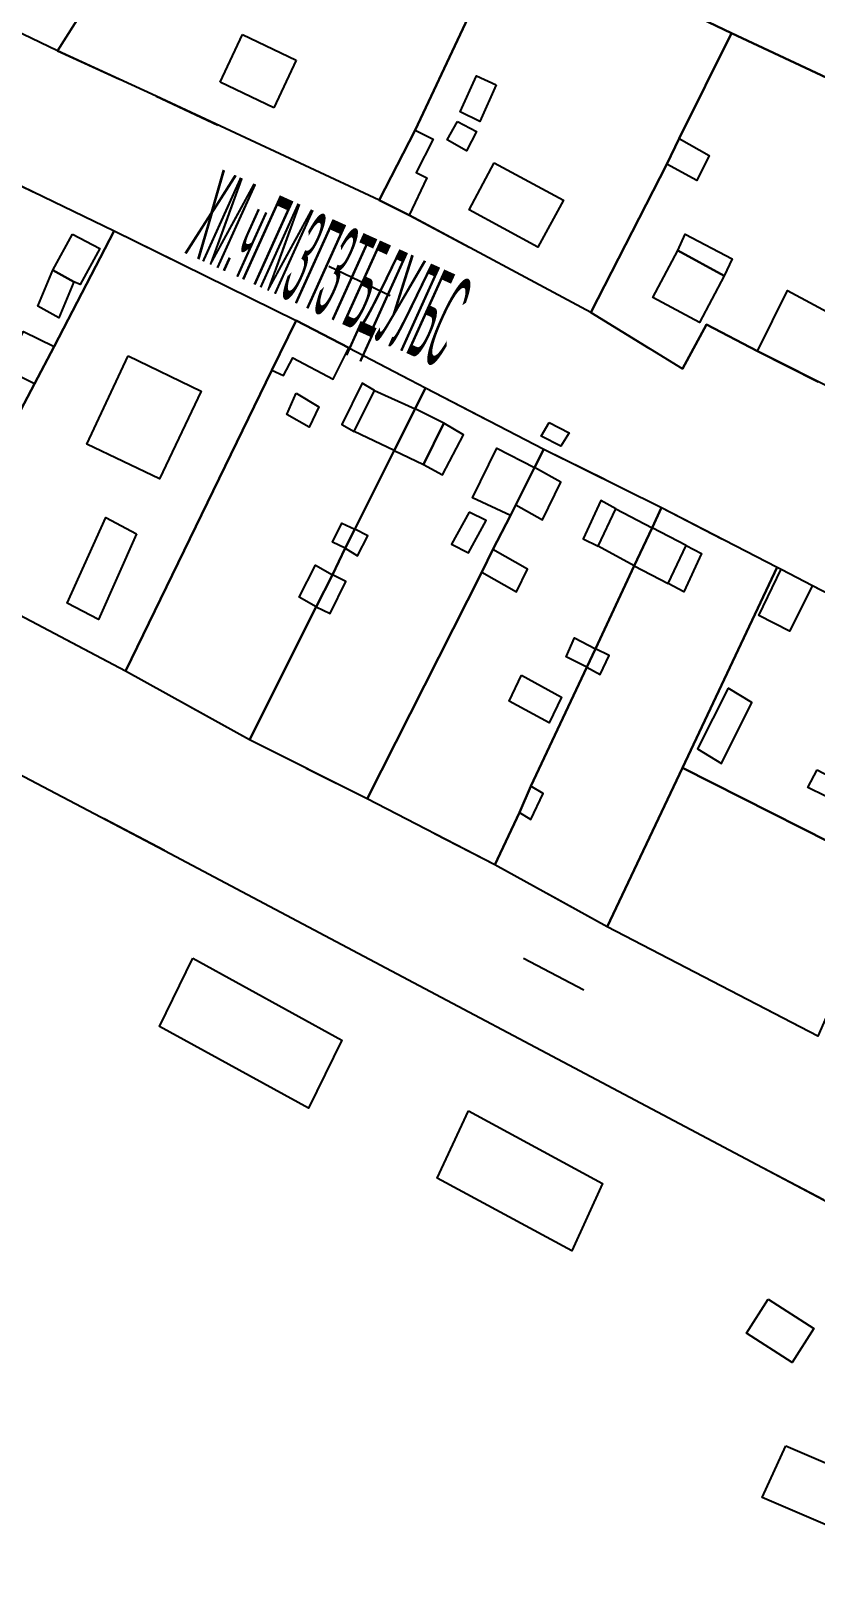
# Model space of a CAD drawing. Extents: x -14.1 to 15.6, y -19 to 8.9.
# Drawn here: x -5.738 to -4.584, y -3.571 to -1.286 of the extents above; entities that cross this region are included whole.
import ezdxf

# ---------------------------------------------------------------- set-up
doc = ezdxf.new("R2010")
doc.units = 0
doc.header["$MEASUREMENT"] = 0
doc.linetypes.add('DASHED', pattern=[0.75, 0.5, -0.25])
doc.linetypes.add('DOT', pattern=[1, 0, -1])
doc.layers.get('0').update_dxf_attribs({"linetype": 'CONTINUOUS'})

msp = doc.modelspace()

# ---------------------------------------------------------------- linework, layer by layer
at = {"color": 7, "linetype": 'Continuous'}
for points in [[(-6.0228, -0.7917), (-5.9658, -0.8647), (-5.8928, -0.9517), (-5.8818, -0.9647), (-5.7568, -1.0317), (-5.6378, -1.1057), (-5.5878, -1.1387), (-5.6988, -1.3147), (-6.0808, -1.1307), (-6.2758, -1.0217), (-6.2658, -0.9807)], [(-6.0228, -0.7917), (-5.9658, -0.8647), (-5.8928, -0.9517), (-5.8818, -0.9647), (-5.7568, -1.0317), (-5.6378, -1.1057), (-5.5878, -1.1387), (-5.6988, -1.3147), (-6.0808, -1.1307), (-6.2758, -1.0217), (-6.2658, -0.9807)], [(-4.6478, -0.8897), (-4.5508, -0.9407), (-4.3648, -1.0387), (-4.3778, -1.0657), (-4.4358, -1.1857), (-4.5288, -1.3727), (-4.7078, -1.2887), (-4.8198, -1.2347), (-4.7078, -1.0107), (-4.6618, -0.9167)], [(-4.6478, -0.8897), (-4.5508, -0.9407), (-4.3648, -1.0387), (-4.3778, -1.0657), (-4.4358, -1.1857), (-4.5288, -1.3727), (-4.7078, -1.2887), (-4.8198, -1.2347), (-4.7078, -1.0107), (-4.6618, -0.9167)], [(-5.4628, -0.9287), (-5.3608, -0.9777), (-5.2488, -1.0327), (-5.1598, -1.0717), (-5.0328, -1.1327), (-5.1728, -1.4317), (-5.2258, -1.5347), (-5.5538, -1.3817), (-5.6988, -1.3147), (-5.5878, -1.1387), (-5.5698, -1.1087), (-5.5378, -1.0667), (-5.5038, -1.0207), (-5.4828, -0.9907), (-5.4828, -0.9817)], [(-5.4628, -0.9287), (-5.3608, -0.9777), (-5.2488, -1.0327), (-5.1598, -1.0717), (-5.0328, -1.1327), (-5.1728, -1.4317), (-5.2258, -1.5347), (-5.5538, -1.3817), (-5.6988, -1.3147), (-5.5878, -1.1387), (-5.5698, -1.1087), (-5.5378, -1.0667), (-5.5038, -1.0207), (-5.4828, -0.9907), (-5.4828, -0.9817)], [(-5.0328, -1.1327), (-4.8198, -1.2347), (-4.7078, -1.2887), (-4.7848, -1.4437), (-4.8028, -1.4817), (-4.9148, -1.6997), (-5.1818, -1.5567), (-5.2258, -1.5347), (-5.1728, -1.4317)], [(-5.0328, -1.1327), (-4.8198, -1.2347), (-4.7078, -1.2887), (-4.7848, -1.4437), (-4.8028, -1.4817), (-4.9148, -1.6997), (-5.1818, -1.5567), (-5.2258, -1.5347), (-5.1728, -1.4317)], [(-4.7078, -1.2887), (-4.5288, -1.3727), (-4.3448, -1.4597), (-4.3608, -1.4947), (-4.3928, -1.5647), (-4.4468, -1.6787), (-4.4798, -1.7457), (-4.4878, -1.7637), (-4.5188, -1.8327), (-4.5468, -1.8187), (-4.6698, -1.7567), (-4.7448, -1.7177), (-4.7798, -1.7827), (-4.9148, -1.6997), (-4.8028, -1.4817), (-4.7848, -1.4437)], [(-4.7078, -1.2887), (-4.5288, -1.3727), (-4.3448, -1.4597), (-4.3608, -1.4947), (-4.3928, -1.5647), (-4.4468, -1.6787), (-4.4798, -1.7457), (-4.4878, -1.7637), (-4.5188, -1.8327), (-4.5468, -1.8187), (-4.6698, -1.7567), (-4.7448, -1.7177), (-4.7798, -1.7827), (-4.9148, -1.6997), (-4.8028, -1.4817), (-4.7848, -1.4437)], [(-5.0538, -1.3647), (-5.0778, -1.4187), (-5.1068, -1.4047), (-5.0828, -1.3517)], [(-5.2258, -1.5347), (-5.1728, -1.4317), (-5.1468, -1.4447), (-5.1718, -1.4937), (-5.1558, -1.5017), (-5.1818, -1.5567)], [(-5.1108, -1.4187), (-5.0828, -1.4337), (-5.0978, -1.4617), (-5.1258, -1.4457)], [(-4.8028, -1.4817), (-4.7848, -1.4437), (-4.7408, -1.4687), (-4.7588, -1.5057)], [(-5.8248, -1.4787), (-5.6158, -1.5797), (-5.7038, -1.7497), (-5.7328, -1.8047), (-5.7478, -1.8337), (-5.7768, -1.8887), (-5.8768, -2.0807), (-5.8898, -2.1047), (-6.0918, -1.9967), (-5.8778, -1.5807), (-5.8408, -1.5097)], [(-5.8248, -1.4787), (-5.6158, -1.5797), (-5.7038, -1.7497), (-5.7328, -1.8047), (-5.7478, -1.8337), (-5.7768, -1.8887), (-5.8768, -2.0807), (-5.8898, -2.1047), (-6.0918, -1.9967), (-5.8778, -1.5807), (-5.8408, -1.5097)], [(-5.0568, -1.4797), (-4.9548, -1.5347), (-4.9928, -1.6037), (-5.0938, -1.5487)], [(-5.6158, -1.5797), (-5.3478, -1.7117), (-5.3838, -1.7847), (-5.5988, -2.2277), (-5.8768, -2.0807), (-5.7768, -1.8887), (-5.7478, -1.8337), (-5.7328, -1.8047), (-5.7038, -1.7497)], [(-5.6158, -1.5797), (-5.3478, -1.7117), (-5.3838, -1.7847), (-5.5988, -2.2277), (-5.8768, -2.0807), (-5.7768, -1.8887), (-5.7478, -1.8337), (-5.7328, -1.8047), (-5.7038, -1.7497)], [(-5.6768, -1.5847), (-5.6368, -1.6057), (-5.6658, -1.6587), (-5.6748, -1.6547), (-5.7058, -1.6377)], [(-4.7188, -1.6457), (-4.7868, -1.6087), (-4.7758, -1.5847), (-4.7068, -1.6207)], [(-4.7868, -1.6087), (-4.7188, -1.6457), (-4.7548, -1.7147), (-4.8238, -1.6777)], [(-5.7058, -1.6377), (-5.6748, -1.6547), (-5.6968, -1.7077), (-5.7278, -1.6907)], [(-4.5468, -1.8187), (-4.6698, -1.7567), (-4.6258, -1.6677), (-4.5078, -1.7307), (-4.5158, -1.7487)], [(-5.3478, -1.7117), (-5.2708, -1.7517), (-5.1578, -1.8107), (-5.1728, -1.8417), (-5.2038, -1.9027), (-5.2618, -2.0187), (-5.2758, -2.0467), (-5.2948, -2.0857), (-5.3188, -2.1327), (-5.4168, -2.3287), (-5.5988, -2.2277), (-5.3838, -1.7847)], [(-5.3478, -1.7117), (-5.2708, -1.7517), (-5.1578, -1.8107), (-5.1728, -1.8417), (-5.2038, -1.9027), (-5.2618, -2.0187), (-5.2758, -2.0467), (-5.2948, -2.0857), (-5.3188, -2.1327), (-5.4168, -2.3287), (-5.5988, -2.2277), (-5.3838, -1.7847)], [(-5.3478, -1.7117), (-5.3838, -1.7847), (-5.3668, -1.7927), (-5.3528, -1.7667), (-5.2938, -1.7977), (-5.2708, -1.7517)], [(-5.7038, -1.7497), (-5.7328, -1.8047), (-5.7768, -1.7827), (-5.7488, -1.7277)], [(-5.5948, -1.7637), (-5.4878, -1.8157), (-5.5488, -1.9447), (-5.6558, -1.8937)], [(-5.2628, -1.8747), (-5.2328, -1.8147), (-5.2508, -1.8037), (-5.2808, -1.8647)], [(-5.1578, -1.8107), (-4.9838, -1.9007), (-4.9978, -1.9277), (-5.0248, -1.9827), (-5.0328, -1.9987), (-5.0588, -2.0487), (-5.0748, -2.0817), (-5.2438, -2.4157), (-5.4168, -2.3287), (-5.3188, -2.1327), (-5.2948, -2.0857), (-5.2758, -2.0467), (-5.2618, -2.0187), (-5.2038, -1.9027), (-5.1728, -1.8417)], [(-5.1578, -1.8107), (-4.9838, -1.9007), (-4.9978, -1.9277), (-5.0248, -1.9827), (-5.0328, -1.9987), (-5.0588, -2.0487), (-5.0748, -2.0817), (-5.2438, -2.4157), (-5.4168, -2.3287), (-5.3188, -2.1327), (-5.2948, -2.0857), (-5.2758, -2.0467), (-5.2618, -2.0187), (-5.2038, -1.9027), (-5.1728, -1.8417)], [(-5.3478, -1.8187), (-5.3148, -1.8387), (-5.3288, -1.8687), (-5.3618, -1.8497)], [(-5.1728, -1.8417), (-5.2038, -1.9027), (-5.2628, -1.8747), (-5.2328, -1.8147)], [(-5.1728, -1.8417), (-5.2038, -1.9027), (-5.1608, -1.9237), (-5.1308, -1.8627)], [(-5.1308, -1.8627), (-5.1608, -1.9237), (-5.1328, -1.9387), (-5.1018, -1.8797)], [(-4.9758, -1.8617), (-4.9468, -1.8767), (-4.9588, -1.8967), (-4.9878, -1.8817)], [(-4.9838, -1.9007), (-4.8108, -1.9867), (-4.8248, -2.0167), (-4.8508, -2.0727), (-4.9078, -2.1947), (-4.9208, -2.2217), (-5.0028, -2.3967), (-5.0198, -2.4357), (-5.0558, -2.5127), (-5.2438, -2.4157), (-5.0748, -2.0817), (-5.0588, -2.0487), (-5.0328, -1.9987), (-5.0248, -1.9827), (-4.9978, -1.9277)], [(-4.9838, -1.9007), (-4.8108, -1.9867), (-4.8248, -2.0167), (-4.8508, -2.0727), (-4.9078, -2.1947), (-4.9208, -2.2217), (-5.0028, -2.3967), (-5.0198, -2.4357), (-5.0558, -2.5127), (-5.2438, -2.4157), (-5.0748, -2.0817), (-5.0588, -2.0487), (-5.0328, -1.9987), (-5.0248, -1.9827), (-4.9978, -1.9277)], [(-4.9978, -1.9277), (-5.0248, -1.9827), (-5.0328, -1.9987), (-5.0888, -1.9727), (-5.0528, -1.8997)], [(-4.9978, -1.9277), (-5.0248, -1.9827), (-4.9858, -2.0047), (-4.9588, -1.9497)], [(-4.8108, -1.9867), (-4.6408, -2.0747), (-4.7798, -2.3697), (-4.8908, -2.6037), (-5.0558, -2.5127), (-5.0198, -2.4357), (-5.0028, -2.3967), (-4.9208, -2.2217), (-4.9078, -2.1947), (-4.8508, -2.0727), (-4.8248, -2.0167)], [(-4.8108, -1.9867), (-4.6408, -2.0747), (-4.7798, -2.3697), (-4.8908, -2.6037), (-5.0558, -2.5127), (-5.0198, -2.4357), (-5.0028, -2.3967), (-4.9208, -2.2217), (-4.9078, -2.1947), (-4.8508, -2.0727), (-4.8248, -2.0167)], [(-4.9038, -2.0437), (-4.8778, -1.9887), (-4.8998, -1.9767), (-4.9258, -2.0327)], [(-5.5828, -2.0257), (-5.6388, -2.1517), (-5.6848, -2.1277), (-5.6278, -2.0017)], [(-5.2618, -2.0187), (-5.2758, -2.0467), (-5.2948, -2.0377), (-5.2808, -2.0097)], [(-5.0938, -1.9937), (-5.1198, -2.0407), (-5.0948, -2.0537), (-5.0688, -2.0057)], [(-4.8248, -2.0167), (-4.8508, -2.0727), (-4.9038, -2.0437), (-4.8778, -1.9887)], [(-5.2618, -2.0187), (-5.2758, -2.0467), (-5.2578, -2.0577), (-5.2428, -2.0287)], [(-4.8248, -2.0167), (-4.8508, -2.0727), (-4.8008, -2.0987), (-4.7748, -2.0427)], [(-5.0588, -2.0487), (-5.0748, -2.0817), (-5.0238, -2.1107), (-5.0078, -2.0777)], [(-4.8008, -2.0987), (-4.7748, -2.0427), (-4.7518, -2.0547), (-4.7778, -2.1107)], [(-5.2948, -2.0857), (-5.3188, -2.1327), (-5.3438, -2.1187), (-5.3198, -2.0717)], [(-4.6408, -2.0747), (-4.6348, -2.0777), (-4.5888, -2.1017), (-4.4748, -2.1607), (-4.3438, -2.2197), (-4.3568, -2.2507), (-4.3768, -2.2967), (-4.4758, -2.5237), (-4.7798, -2.3697)], [(-4.6408, -2.0747), (-4.6348, -2.0777), (-4.5888, -2.1017), (-4.4748, -2.1607), (-4.3438, -2.2197), (-4.3568, -2.2507), (-4.3768, -2.2967), (-4.4758, -2.5237), (-4.7798, -2.3697)], [(-4.6348, -2.0777), (-4.5888, -2.1017), (-4.6228, -2.1687), (-4.6678, -2.1457)], [(-5.2948, -2.0857), (-5.3188, -2.1327), (-5.2978, -2.1427), (-5.2748, -2.0957)], [(-4.9078, -2.1947), (-4.9208, -2.2217), (-4.9508, -2.2067), (-4.9388, -2.1787)], [(-4.9078, -2.1947), (-4.9208, -2.2217), (-4.9008, -2.2327), (-4.8878, -2.2047)], [(-5.0168, -2.2337), (-4.9578, -2.2657), (-4.9758, -2.3037), (-5.0348, -2.2717)], [(-4.7128, -2.2527), (-4.7578, -2.3417), (-4.7228, -2.3637), (-4.6778, -2.2737)], [(-4.7798, -2.3697), (-4.4758, -2.5237), (-4.5808, -2.7647), (-4.8908, -2.6037)], [(-4.7798, -2.3697), (-4.4758, -2.5237), (-4.5808, -2.7647), (-4.8908, -2.6037)], [(-4.5818, -2.3727), (-4.5558, -2.3867), (-4.5698, -2.4117), (-4.5958, -2.3987)], [(-5.0028, -2.3967), (-5.0198, -2.4357), (-5.0028, -2.4457), (-4.9848, -2.4077)], [(-5.4998, -2.6497), (-5.2808, -2.7707), (-5.3298, -2.8707), (-5.5488, -2.7507)], [(-5.0948, -2.8747), (-4.8978, -2.9817), (-4.9428, -3.0807), (-5.1408, -2.9737)], [(-4.6538, -3.1517), (-4.5868, -3.1947), (-4.6188, -3.2447), (-4.6858, -3.2017)], [(-4.6278, -3.3677), (-4.4178, -3.4577), (-4.4528, -3.5337), (-4.6628, -3.4437)]]:
    msp.add_lwpolyline(points, close=True, dxfattribs=at)
at = {"color": 7, "linetype": 'DOT'}
for points in [[(-5.4628, -0.9287), (-5.3608, -0.9777), (-5.5538, -1.3817), (-5.6988, -1.3147), (-5.5878, -1.1387), (-5.5698, -1.1087), (-5.5378, -1.0667), (-5.5118, -1.0857), (-5.4778, -1.0397), (-5.5038, -1.0207), (-5.4828, -0.9907), (-5.4828, -0.9817)], [(-7.6468, -1.2147), (-7.4498, -0.9497), (-6.9618, -1.6277), (-3.5678, -3.4087), (-2.7878, -3.8177), (-3.2878, -3.7167), (-3.4308, -3.6417), (-4.0238, -3.3067), (-4.0798, -3.2757), (-4.1278, -3.2497), (-4.1848, -3.2187), (-4.5728, -3.0057), (-5.5418, -2.4917), (-6.5918, -1.9387), (-7.1278, -1.6587)]]:
    msp.add_lwpolyline(points, close=True, dxfattribs=at)
for points in [[(-2.3988, -3.0257), (-3.2268, -2.6277), (-6.4758, -1.0677)], [(-6.4248, -1.1927), (-6.0298, -1.3827), (-5.8248, -1.4787), (-5.6158, -1.5797), (-5.3478, -1.7117), (-5.2708, -1.7517), (-5.1578, -1.8107), (-4.9838, -1.9007), (-4.8108, -1.9867), (-4.6408, -2.0747), (-4.6348, -2.0777), (-4.5888, -2.1017), (-4.4748, -2.1607), (-4.3438, -2.2197), (-4.1898, -2.2917), (-4.0088, -2.3777), (-3.8078, -2.4697), (-3.6288, -2.5527), (-3.4568, -2.6347), (-3.2668, -2.7197), (-3.2268, -2.6277), (-6.4758, -1.0677)], [(-6.0808, -1.1307), (-5.6988, -1.3147), (-5.5538, -1.3817), (-5.2258, -1.5347), (-5.1818, -1.5567), (-4.9148, -1.6997), (-4.7798, -1.7827), (-4.7448, -1.7177), (-4.6698, -1.7567), (-4.5468, -1.8187)], [(-6.9618, -1.6277), (-3.5678, -3.4087), (-3.5408, -3.3267), (-3.7348, -3.2187), (-3.9018, -3.1277), (-4.0768, -3.0337), (-4.2758, -2.9287), (-4.4678, -2.8237), (-4.5808, -2.7647), (-4.8908, -2.6037), (-5.0558, -2.5127), (-5.2438, -2.4157), (-5.4168, -2.3287), (-5.5988, -2.2277), (-5.8768, -2.0807)]]:
    msp.add_lwpolyline(points, dxfattribs=at)
at = {"color": 7, "linetype": 'Continuous'}
msp.add_lwpolyline([(-7.6468, -1.2147), (-7.1278, -1.6587), (-6.5918, -1.9387), (-5.5418, -2.4917), (-4.5728, -3.0057), (-4.1848, -3.2187), (-4.1278, -3.2497), (-4.0798, -3.2757), (-4.0238, -3.3067), (-3.4308, -3.6417), (-3.2878, -3.7167), (-3.5048, -4.3807), (-3.3638, -4.4677), (-3.4278, -4.6397), (-3.5748, -4.6017), (-3.6528, -4.8097), (-3.9218, -4.8197), (-3.9718, -4.9277), (-4.2978, -5.0577)], dxfattribs=at)
msp.add_lwpolyline([(-7.6468, -1.2147), (-7.1278, -1.6587), (-6.5918, -1.9387), (-5.5418, -2.4917), (-4.5728, -3.0057), (-4.1848, -3.2187), (-4.1278, -3.2497), (-4.0798, -3.2757), (-4.0238, -3.3067), (-3.4308, -3.6417), (-3.2878, -3.7167), (-3.5048, -4.3807), (-3.3638, -4.4677), (-3.4278, -4.6397), (-3.5748, -4.6017), (-3.6528, -4.8097), (-3.9218, -4.8197), (-3.9718, -4.9277), (-4.2978, -5.0577)], dxfattribs=at)
at = {"color": 7, "linetype": 'DASHED'}
msp.add_lwpolyline([(-5.3808, -1.3987), (-5.4598, -1.3607), (-5.4268, -1.2907), (-5.3478, -1.3287)], close=True, dxfattribs=at)

# ---------------------------------------------------------------- texts
at = {"color": 7, "width": 0.21875}
msp.add_text('ХМ.чПМЗПЗТБДУЛБС', height=0.135, rotation=335.7, dxfattribs=at).set_placement((-5.5133, -1.6117))

doc.saveas('drawing.dxf')
